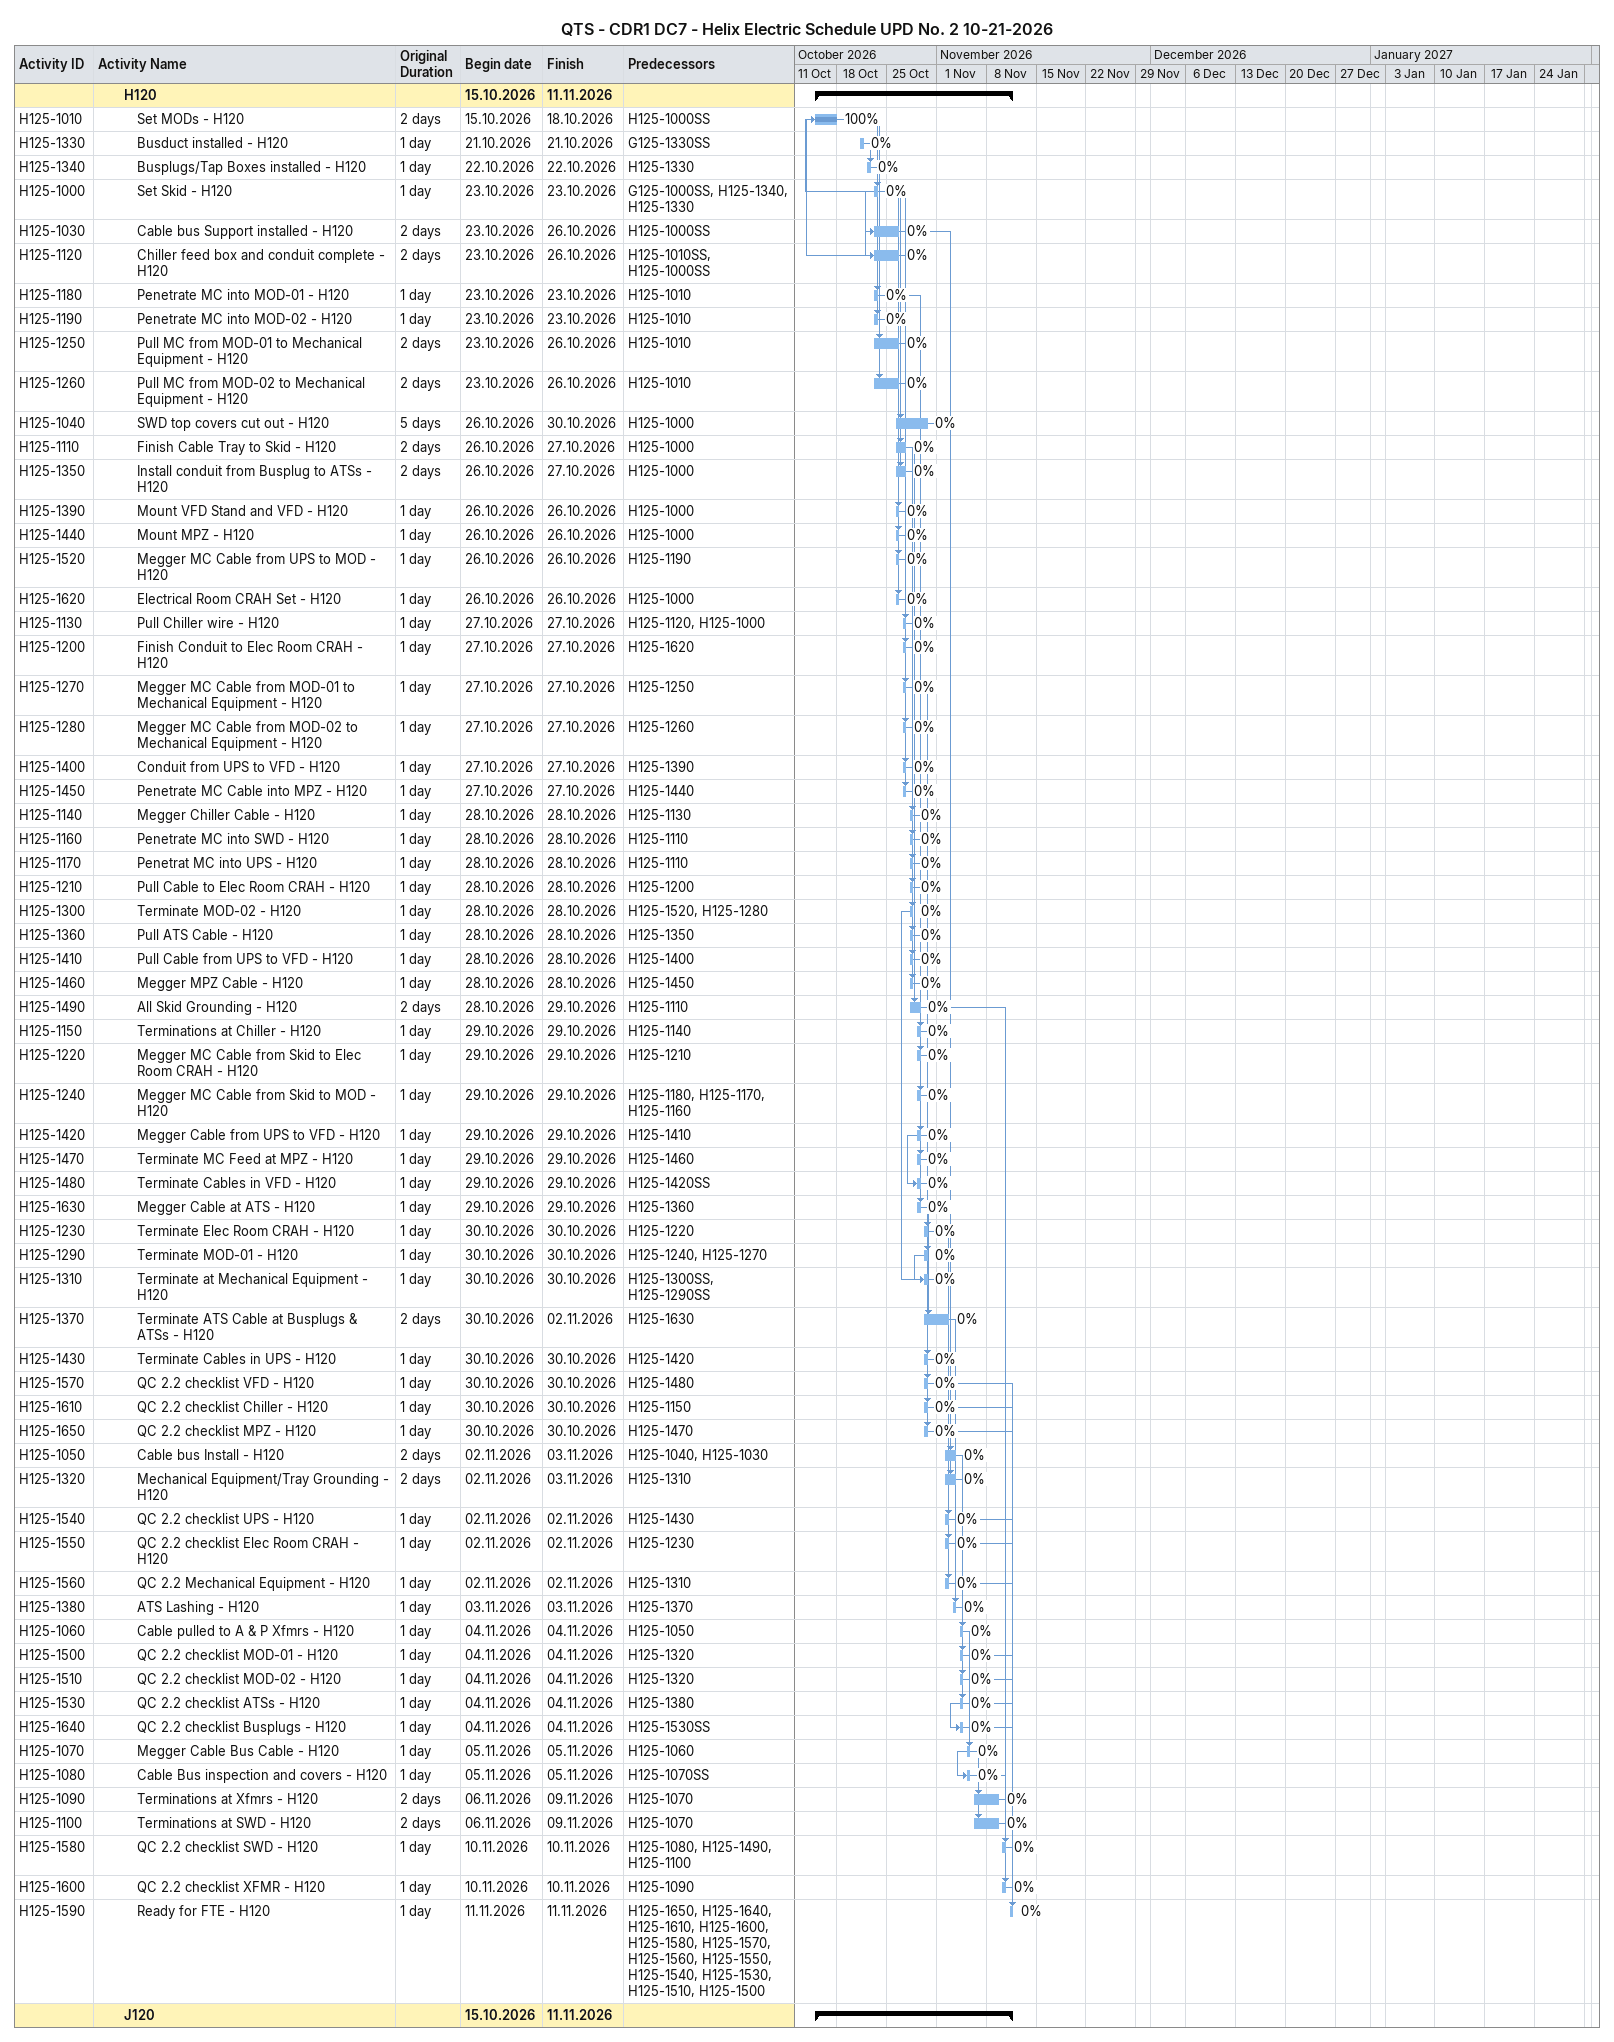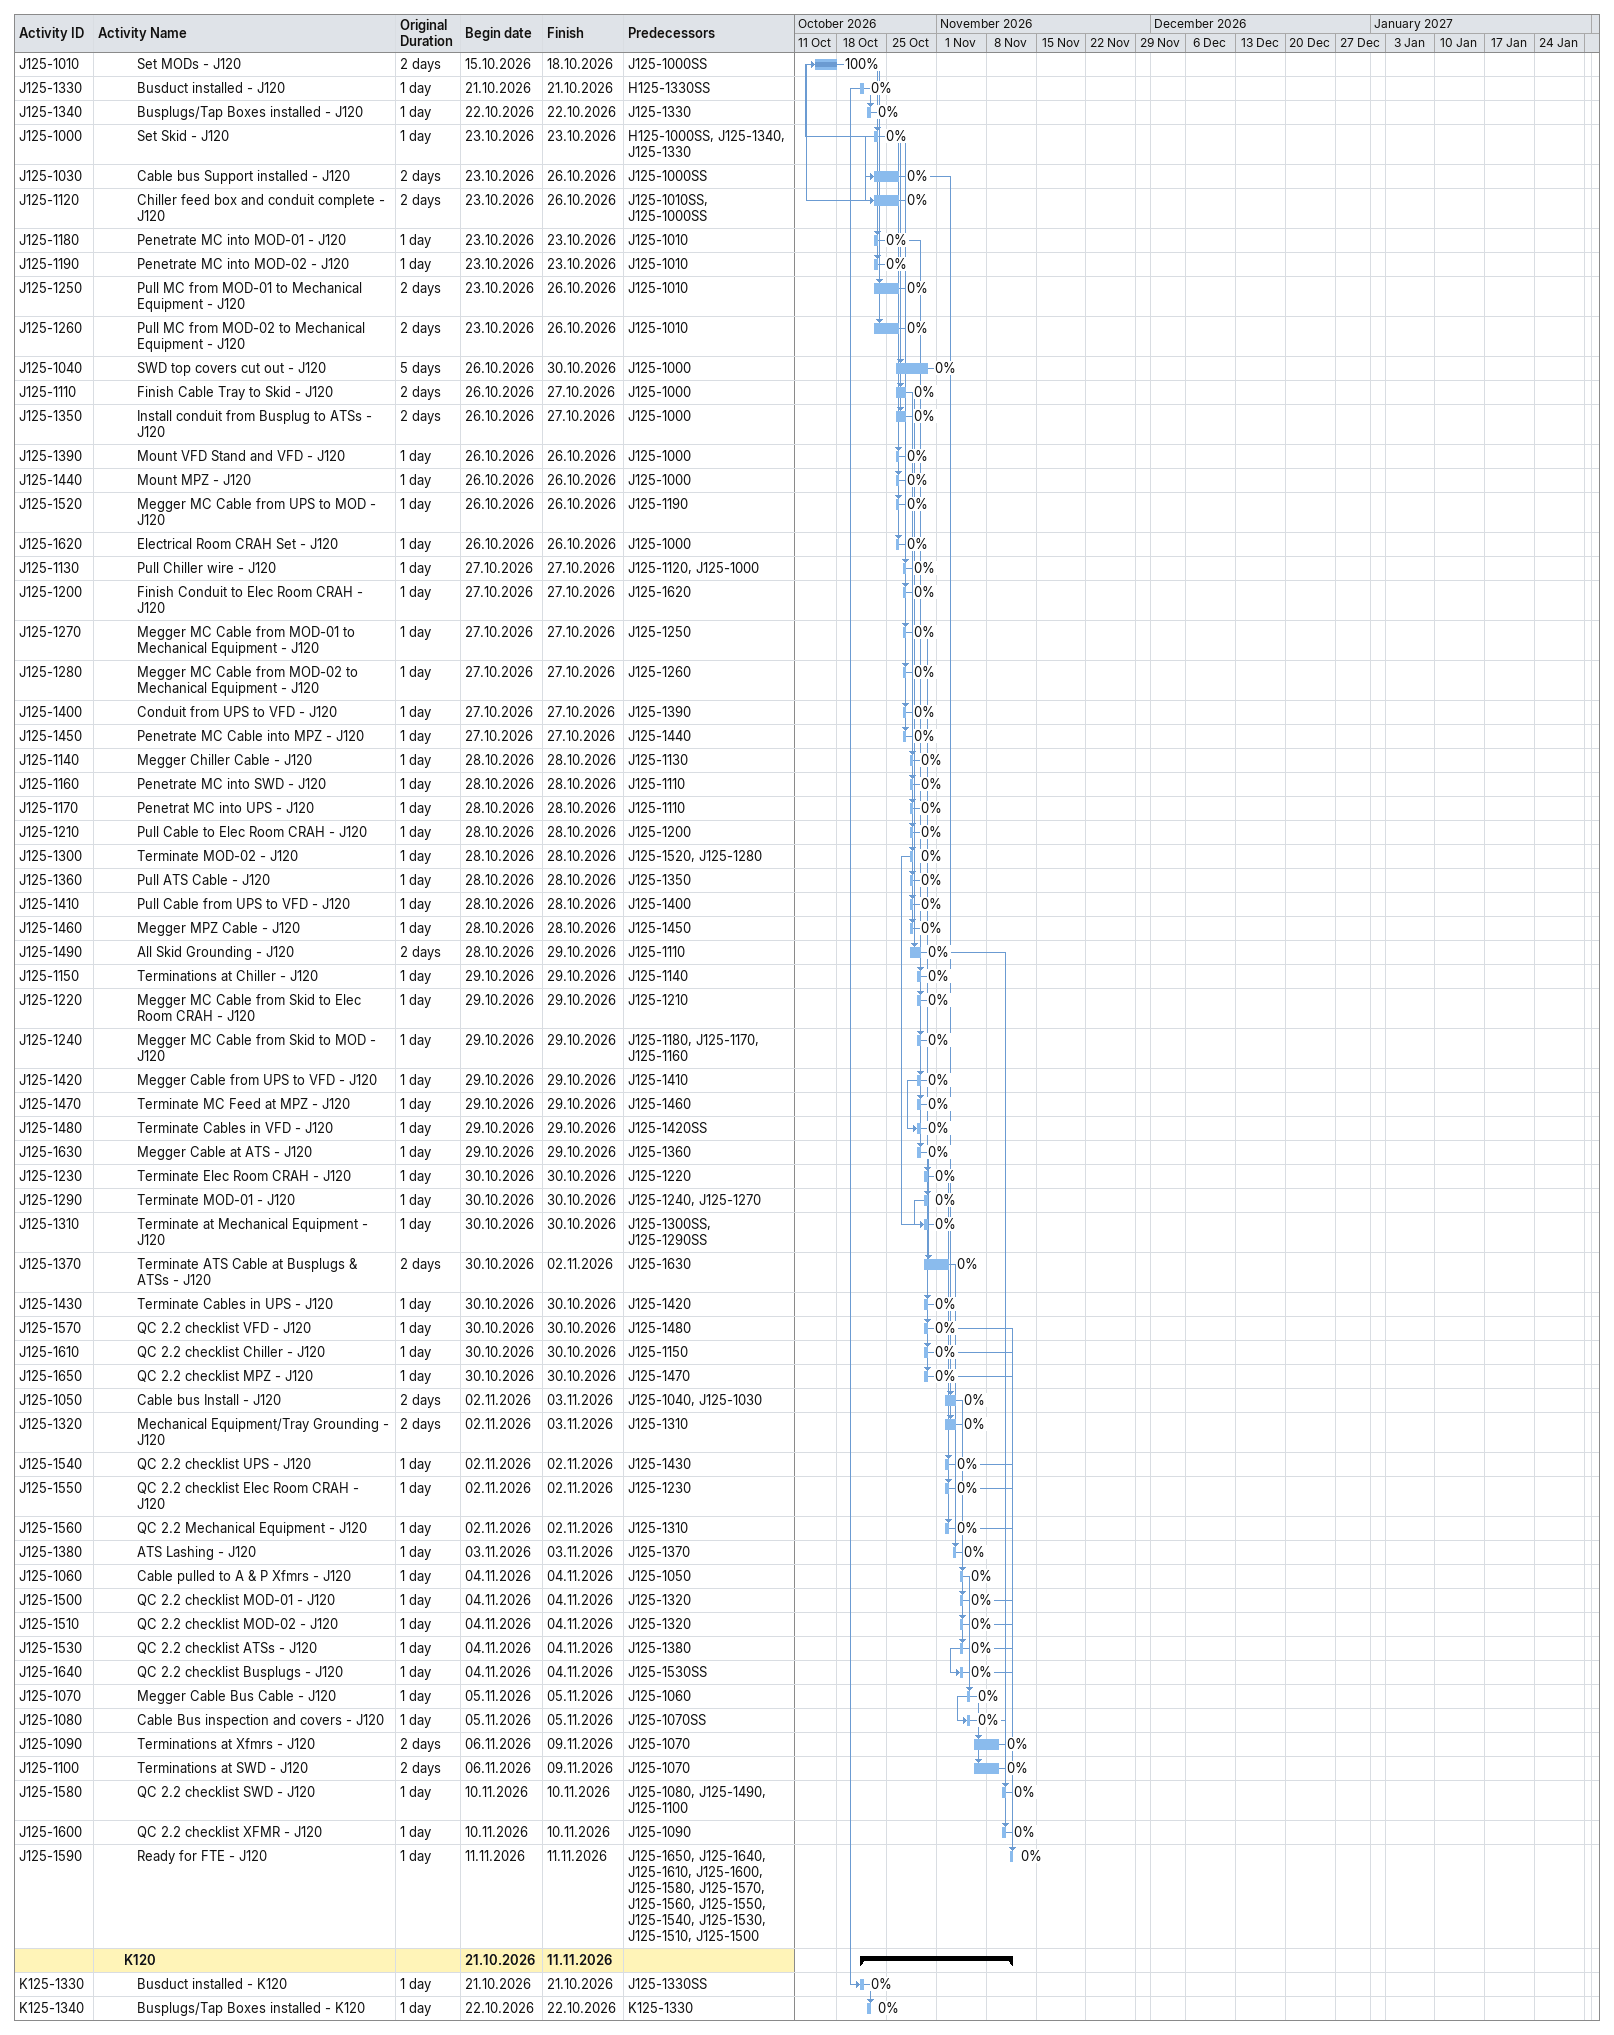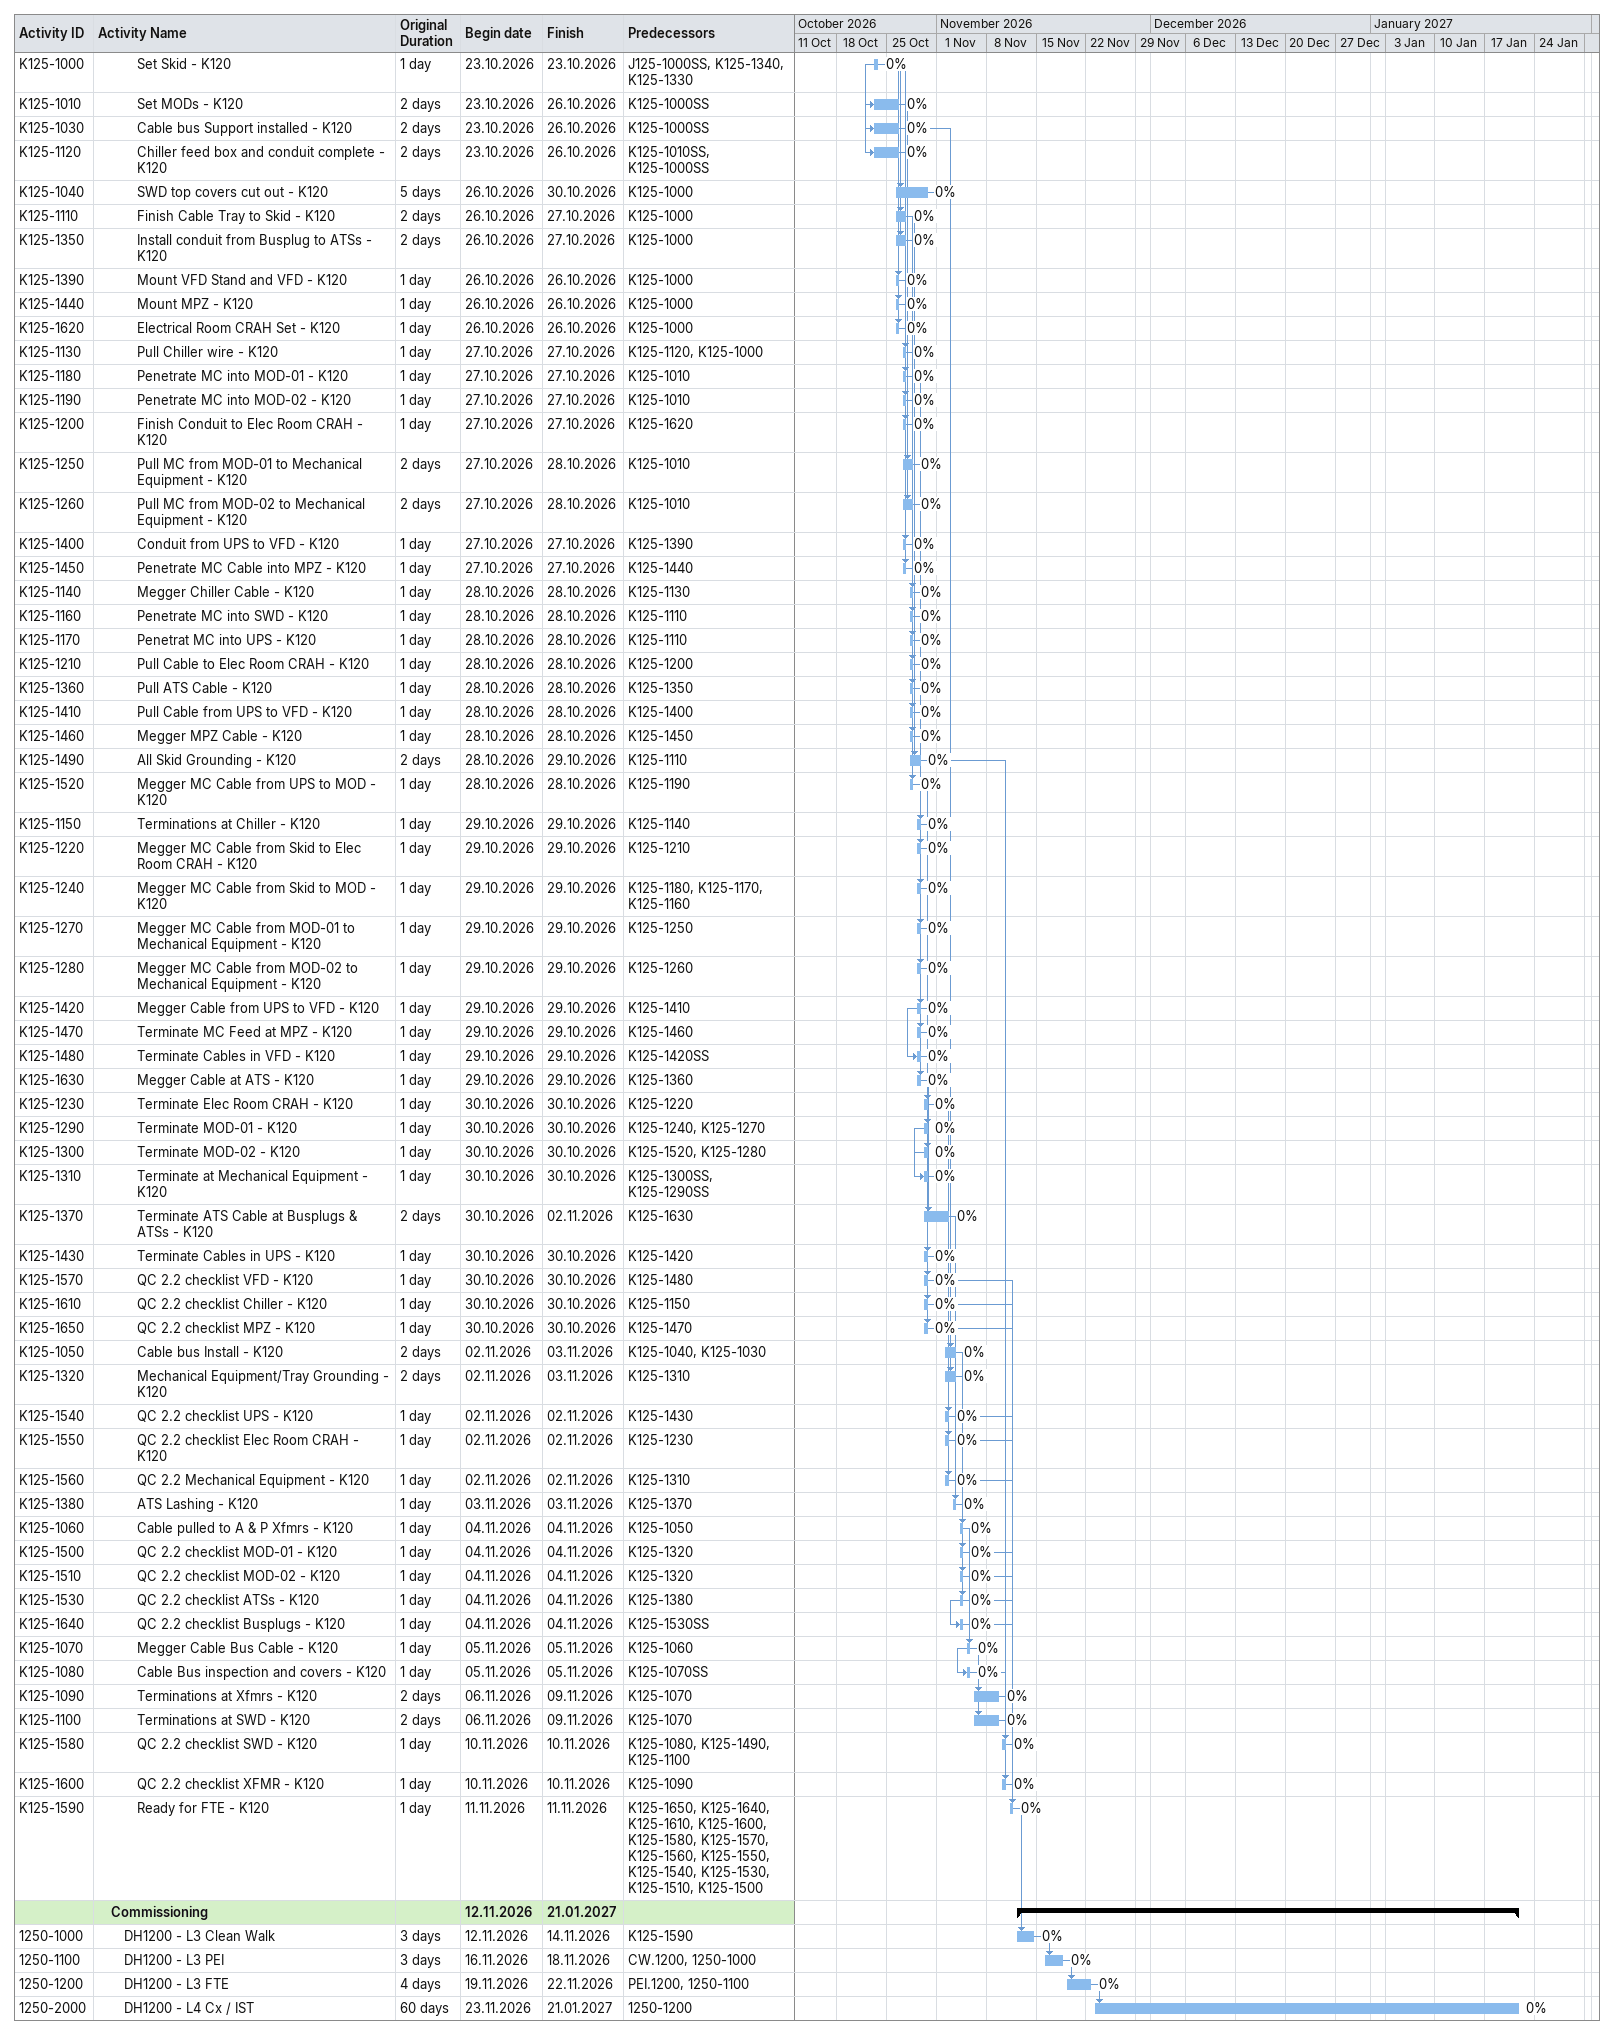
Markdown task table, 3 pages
QTS - CDR1 DC7 - Helix Electric Schedule UPD No. 2 10-21-2026

| ID | Level | Task | Original duration | Start | Finish | Predecessors | % complete |
|---|---|---|---|---|---|---|---|
|  | 3 | **H120** |  | 2026-10-15 | 2026-11-11 |  |  |
| H125-1010 | 4 | Set MODs - H120 | 2d | 2026-10-15 | 2026-10-18 | H125-1000SS | 100 |
| H125-1330 | 4 | Busduct installed - H120 | 1d | 2026-10-21 | 2026-10-21 | G125-1330SS | 0 |
| H125-1340 | 4 | Busplugs/Tap Boxes installed - H120 | 1d | 2026-10-22 | 2026-10-22 | H125-1330 | 0 |
| H125-1000 | 4 | Set Skid - H120 | 1d | 2026-10-23 | 2026-10-23 | G125-1000SS, H125-1340, H125-1330 | 0 |
| H125-1030 | 4 | Cable bus Support installed - H120 | 2d | 2026-10-23 | 2026-10-26 | H125-1000SS | 0 |
| H125-1120 | 4 | Chiller feed box and conduit complete - H120 | 2d | 2026-10-23 | 2026-10-26 | H125-1010SS, H125-1000SS | 0 |
| H125-1180 | 4 | Penetrate MC into MOD-01 - H120 | 1d | 2026-10-23 | 2026-10-23 | H125-1010 | 0 |
| H125-1190 | 4 | Penetrate MC into MOD-02 - H120 | 1d | 2026-10-23 | 2026-10-23 | H125-1010 | 0 |
| H125-1250 | 4 | Pull MC from MOD-01 to Mechanical Equipment - H120 | 2d | 2026-10-23 | 2026-10-26 | H125-1010 | 0 |
| H125-1260 | 4 | Pull MC from MOD-02 to Mechanical Equipment - H120 | 2d | 2026-10-23 | 2026-10-26 | H125-1010 | 0 |
| H125-1040 | 4 | SWD top covers cut out - H120 | 5d | 2026-10-26 | 2026-10-30 | H125-1000 | 0 |
| H125-1110 | 4 | Finish Cable Tray to Skid - H120 | 2d | 2026-10-26 | 2026-10-27 | H125-1000 | 0 |
| H125-1350 | 4 | Install conduit from Busplug to ATSs - H120 | 2d | 2026-10-26 | 2026-10-27 | H125-1000 | 0 |
| H125-1390 | 4 | Mount VFD Stand and VFD - H120 | 1d | 2026-10-26 | 2026-10-26 | H125-1000 | 0 |
| H125-1440 | 4 | Mount MPZ - H120 | 1d | 2026-10-26 | 2026-10-26 | H125-1000 | 0 |
| H125-1520 | 4 | Megger MC Cable from UPS to MOD - H120 | 1d | 2026-10-26 | 2026-10-26 | H125-1190 | 0 |
| H125-1620 | 4 | Electrical Room CRAH Set - H120 | 1d | 2026-10-26 | 2026-10-26 | H125-1000 | 0 |
| H125-1130 | 4 | Pull Chiller wire - H120 | 1d | 2026-10-27 | 2026-10-27 | H125-1120, H125-1000 | 0 |
| H125-1200 | 4 | Finish Conduit to Elec Room CRAH - H120 | 1d | 2026-10-27 | 2026-10-27 | H125-1620 | 0 |
| H125-1270 | 4 | Megger MC Cable from MOD-01 to Mechanical Equipment - H120 | 1d | 2026-10-27 | 2026-10-27 | H125-1250 | 0 |
| H125-1280 | 4 | Megger MC Cable from MOD-02 to Mechanical Equipment - H120 | 1d | 2026-10-27 | 2026-10-27 | H125-1260 | 0 |
| H125-1400 | 4 | Conduit from UPS to VFD - H120 | 1d | 2026-10-27 | 2026-10-27 | H125-1390 | 0 |
| H125-1450 | 4 | Penetrate MC Cable into MPZ - H120 | 1d | 2026-10-27 | 2026-10-27 | H125-1440 | 0 |
| H125-1140 | 4 | Megger Chiller Cable - H120 | 1d | 2026-10-28 | 2026-10-28 | H125-1130 | 0 |
| H125-1160 | 4 | Penetrate MC into SWD - H120 | 1d | 2026-10-28 | 2026-10-28 | H125-1110 | 0 |
| H125-1170 | 4 | Penetrat MC into UPS - H120 | 1d | 2026-10-28 | 2026-10-28 | H125-1110 | 0 |
| H125-1210 | 4 | Pull Cable to Elec Room CRAH - H120 | 1d | 2026-10-28 | 2026-10-28 | H125-1200 | 0 |
| H125-1300 | 4 | Terminate MOD-02 - H120 | 1d | 2026-10-28 | 2026-10-28 | H125-1520, H125-1280 | 0 |
| H125-1360 | 4 | Pull ATS Cable - H120 | 1d | 2026-10-28 | 2026-10-28 | H125-1350 | 0 |
| H125-1410 | 4 | Pull Cable from UPS to VFD - H120 | 1d | 2026-10-28 | 2026-10-28 | H125-1400 | 0 |
| H125-1460 | 4 | Megger MPZ Cable - H120 | 1d | 2026-10-28 | 2026-10-28 | H125-1450 | 0 |
| H125-1490 | 4 | All Skid Grounding - H120 | 2d | 2026-10-28 | 2026-10-29 | H125-1110 | 0 |
| H125-1150 | 4 | Terminations at Chiller - H120 | 1d | 2026-10-29 | 2026-10-29 | H125-1140 | 0 |
| H125-1220 | 4 | Megger MC Cable from Skid to Elec Room CRAH - H120 | 1d | 2026-10-29 | 2026-10-29 | H125-1210 | 0 |
| H125-1240 | 4 | Megger MC Cable from Skid to MOD - H120 | 1d | 2026-10-29 | 2026-10-29 | H125-1180, H125-1170, H125-1160 | 0 |
| H125-1420 | 4 | Megger Cable from UPS to VFD - H120 | 1d | 2026-10-29 | 2026-10-29 | H125-1410 | 0 |
| H125-1470 | 4 | Terminate MC Feed at MPZ - H120 | 1d | 2026-10-29 | 2026-10-29 | H125-1460 | 0 |
| H125-1480 | 4 | Terminate Cables in VFD - H120 | 1d | 2026-10-29 | 2026-10-29 | H125-1420SS | 0 |
| H125-1630 | 4 | Megger Cable at ATS - H120 | 1d | 2026-10-29 | 2026-10-29 | H125-1360 | 0 |
| H125-1230 | 4 | Terminate Elec Room CRAH - H120 | 1d | 2026-10-30 | 2026-10-30 | H125-1220 | 0 |
| H125-1290 | 4 | Terminate MOD-01 - H120 | 1d | 2026-10-30 | 2026-10-30 | H125-1240, H125-1270 | 0 |
| H125-1310 | 4 | Terminate at Mechanical Equipment - H120 | 1d | 2026-10-30 | 2026-10-30 | H125-1300SS, H125-1290SS | 0 |
| H125-1370 | 4 | Terminate ATS Cable at Busplugs & ATSs - H120 | 2d | 2026-10-30 | 2026-11-02 | H125-1630 | 0 |
| H125-1430 | 4 | Terminate Cables in UPS - H120 | 1d | 2026-10-30 | 2026-10-30 | H125-1420 | 0 |
| H125-1570 | 4 | QC 2.2 checklist VFD - H120 | 1d | 2026-10-30 | 2026-10-30 | H125-1480 | 0 |
| H125-1610 | 4 | QC 2.2 checklist Chiller - H120 | 1d | 2026-10-30 | 2026-10-30 | H125-1150 | 0 |
| H125-1650 | 4 | QC 2.2 checklist MPZ - H120 | 1d | 2026-10-30 | 2026-10-30 | H125-1470 | 0 |
| H125-1050 | 4 | Cable bus Install - H120 | 2d | 2026-11-02 | 2026-11-03 | H125-1040, H125-1030 | 0 |
| H125-1320 | 4 | Mechanical Equipment/Tray Grounding - H120 | 2d | 2026-11-02 | 2026-11-03 | H125-1310 | 0 |
| H125-1540 | 4 | QC 2.2 checklist UPS - H120 | 1d | 2026-11-02 | 2026-11-02 | H125-1430 | 0 |
| H125-1550 | 4 | QC 2.2 checklist Elec Room CRAH - H120 | 1d | 2026-11-02 | 2026-11-02 | H125-1230 | 0 |
| H125-1560 | 4 | QC 2.2 Mechanical Equipment - H120 | 1d | 2026-11-02 | 2026-11-02 | H125-1310 | 0 |
| H125-1380 | 4 | ATS Lashing - H120 | 1d | 2026-11-03 | 2026-11-03 | H125-1370 | 0 |
| H125-1060 | 4 | Cable pulled to A & P Xfmrs - H120 | 1d | 2026-11-04 | 2026-11-04 | H125-1050 | 0 |
| H125-1500 | 4 | QC 2.2 checklist MOD-01 - H120 | 1d | 2026-11-04 | 2026-11-04 | H125-1320 | 0 |
| H125-1510 | 4 | QC 2.2 checklist MOD-02 - H120 | 1d | 2026-11-04 | 2026-11-04 | H125-1320 | 0 |
| H125-1530 | 4 | QC 2.2 checklist ATSs - H120 | 1d | 2026-11-04 | 2026-11-04 | H125-1380 | 0 |
| H125-1640 | 4 | QC 2.2 checklist Busplugs - H120 | 1d | 2026-11-04 | 2026-11-04 | H125-1530SS | 0 |
| H125-1070 | 4 | Megger Cable Bus Cable - H120 | 1d | 2026-11-05 | 2026-11-05 | H125-1060 | 0 |
| H125-1080 | 4 | Cable Bus inspection and covers - H120 | 1d | 2026-11-05 | 2026-11-05 | H125-1070SS | 0 |
| H125-1090 | 4 | Terminations at Xfmrs - H120 | 2d | 2026-11-06 | 2026-11-09 | H125-1070 | 0 |
| H125-1100 | 4 | Terminations at SWD - H120 | 2d | 2026-11-06 | 2026-11-09 | H125-1070 | 0 |
| H125-1580 | 4 | QC 2.2 checklist SWD - H120 | 1d | 2026-11-10 | 2026-11-10 | H125-1080, H125-1490, H125-1100 | 0 |
| H125-1600 | 4 | QC 2.2 checklist XFMR - H120 | 1d | 2026-11-10 | 2026-11-10 | H125-1090 | 0 |
| H125-1590 | 4 | Ready for FTE - H120 | 1d | 2026-11-11 | 2026-11-11 | H125-1650, H125-1640, H125-1610, H125-1600, H125-1580, H125-1570, H125-1560, H125-1550, H125-1540, H125-1530, H125-1510, H125-1500 | 0 |
|  | 3 | **J120** |  | 2026-10-15 | 2026-11-11 |  |  |
| J125-1010 | 4 | Set MODs - J120 | 2d | 2026-10-15 | 2026-10-18 | J125-1000SS | 100 |
| J125-1330 | 4 | Busduct installed - J120 | 1d | 2026-10-21 | 2026-10-21 | H125-1330SS | 0 |
| J125-1340 | 4 | Busplugs/Tap Boxes installed - J120 | 1d | 2026-10-22 | 2026-10-22 | J125-1330 | 0 |
| J125-1000 | 4 | Set Skid - J120 | 1d | 2026-10-23 | 2026-10-23 | H125-1000SS, J125-1340, J125-1330 | 0 |
| J125-1030 | 4 | Cable bus Support installed - J120 | 2d | 2026-10-23 | 2026-10-26 | J125-1000SS | 0 |
| J125-1120 | 4 | Chiller feed box and conduit complete - J120 | 2d | 2026-10-23 | 2026-10-26 | J125-1010SS, J125-1000SS | 0 |
| J125-1180 | 4 | Penetrate MC into MOD-01 - J120 | 1d | 2026-10-23 | 2026-10-23 | J125-1010 | 0 |
| J125-1190 | 4 | Penetrate MC into MOD-02 - J120 | 1d | 2026-10-23 | 2026-10-23 | J125-1010 | 0 |
| J125-1250 | 4 | Pull MC from MOD-01 to Mechanical Equipment - J120 | 2d | 2026-10-23 | 2026-10-26 | J125-1010 | 0 |
| J125-1260 | 4 | Pull MC from MOD-02 to Mechanical Equipment - J120 | 2d | 2026-10-23 | 2026-10-26 | J125-1010 | 0 |
| J125-1040 | 4 | SWD top covers cut out - J120 | 5d | 2026-10-26 | 2026-10-30 | J125-1000 | 0 |
| J125-1110 | 4 | Finish Cable Tray to Skid - J120 | 2d | 2026-10-26 | 2026-10-27 | J125-1000 | 0 |
| J125-1350 | 4 | Install conduit from Busplug to ATSs - J120 | 2d | 2026-10-26 | 2026-10-27 | J125-1000 | 0 |
| J125-1390 | 4 | Mount VFD Stand and VFD - J120 | 1d | 2026-10-26 | 2026-10-26 | J125-1000 | 0 |
| J125-1440 | 4 | Mount MPZ - J120 | 1d | 2026-10-26 | 2026-10-26 | J125-1000 | 0 |
| J125-1520 | 4 | Megger MC Cable from UPS to MOD - J120 | 1d | 2026-10-26 | 2026-10-26 | J125-1190 | 0 |
| J125-1620 | 4 | Electrical Room CRAH Set - J120 | 1d | 2026-10-26 | 2026-10-26 | J125-1000 | 0 |
| J125-1130 | 4 | Pull Chiller wire - J120 | 1d | 2026-10-27 | 2026-10-27 | J125-1120, J125-1000 | 0 |
| J125-1200 | 4 | Finish Conduit to Elec Room CRAH - J120 | 1d | 2026-10-27 | 2026-10-27 | J125-1620 | 0 |
| J125-1270 | 4 | Megger MC Cable from MOD-01 to Mechanical Equipment - J120 | 1d | 2026-10-27 | 2026-10-27 | J125-1250 | 0 |
| J125-1280 | 4 | Megger MC Cable from MOD-02 to Mechanical Equipment - J120 | 1d | 2026-10-27 | 2026-10-27 | J125-1260 | 0 |
| J125-1400 | 4 | Conduit from UPS to VFD - J120 | 1d | 2026-10-27 | 2026-10-27 | J125-1390 | 0 |
| J125-1450 | 4 | Penetrate MC Cable into MPZ - J120 | 1d | 2026-10-27 | 2026-10-27 | J125-1440 | 0 |
| J125-1140 | 4 | Megger Chiller Cable - J120 | 1d | 2026-10-28 | 2026-10-28 | J125-1130 | 0 |
| J125-1160 | 4 | Penetrate MC into SWD - J120 | 1d | 2026-10-28 | 2026-10-28 | J125-1110 | 0 |
| J125-1170 | 4 | Penetrat MC into UPS - J120 | 1d | 2026-10-28 | 2026-10-28 | J125-1110 | 0 |
| J125-1210 | 4 | Pull Cable to Elec Room CRAH - J120 | 1d | 2026-10-28 | 2026-10-28 | J125-1200 | 0 |
| J125-1300 | 4 | Terminate MOD-02 - J120 | 1d | 2026-10-28 | 2026-10-28 | J125-1520, J125-1280 | 0 |
| J125-1360 | 4 | Pull ATS Cable - J120 | 1d | 2026-10-28 | 2026-10-28 | J125-1350 | 0 |
| J125-1410 | 4 | Pull Cable from UPS to VFD - J120 | 1d | 2026-10-28 | 2026-10-28 | J125-1400 | 0 |
| J125-1460 | 4 | Megger MPZ Cable - J120 | 1d | 2026-10-28 | 2026-10-28 | J125-1450 | 0 |
| J125-1490 | 4 | All Skid Grounding - J120 | 2d | 2026-10-28 | 2026-10-29 | J125-1110 | 0 |
| J125-1150 | 4 | Terminations at Chiller - J120 | 1d | 2026-10-29 | 2026-10-29 | J125-1140 | 0 |
| J125-1220 | 4 | Megger MC Cable from Skid to Elec Room CRAH - J120 | 1d | 2026-10-29 | 2026-10-29 | J125-1210 | 0 |
| J125-1240 | 4 | Megger MC Cable from Skid to MOD - J120 | 1d | 2026-10-29 | 2026-10-29 | J125-1180, J125-1170, J125-1160 | 0 |
| J125-1420 | 4 | Megger Cable from UPS to VFD - J120 | 1d | 2026-10-29 | 2026-10-29 | J125-1410 | 0 |
| J125-1470 | 4 | Terminate MC Feed at MPZ - J120 | 1d | 2026-10-29 | 2026-10-29 | J125-1460 | 0 |
| J125-1480 | 4 | Terminate Cables in VFD - J120 | 1d | 2026-10-29 | 2026-10-29 | J125-1420SS | 0 |
| J125-1630 | 4 | Megger Cable at ATS - J120 | 1d | 2026-10-29 | 2026-10-29 | J125-1360 | 0 |
| J125-1230 | 4 | Terminate Elec Room CRAH - J120 | 1d | 2026-10-30 | 2026-10-30 | J125-1220 | 0 |
| J125-1290 | 4 | Terminate MOD-01 - J120 | 1d | 2026-10-30 | 2026-10-30 | J125-1240, J125-1270 | 0 |
| J125-1310 | 4 | Terminate at Mechanical Equipment - J120 | 1d | 2026-10-30 | 2026-10-30 | J125-1300SS, J125-1290SS | 0 |
| J125-1370 | 4 | Terminate ATS Cable at Busplugs & ATSs - J120 | 2d | 2026-10-30 | 2026-11-02 | J125-1630 | 0 |
| J125-1430 | 4 | Terminate Cables in UPS - J120 | 1d | 2026-10-30 | 2026-10-30 | J125-1420 | 0 |
| J125-1570 | 4 | QC 2.2 checklist VFD - J120 | 1d | 2026-10-30 | 2026-10-30 | J125-1480 | 0 |
| J125-1610 | 4 | QC 2.2 checklist Chiller - J120 | 1d | 2026-10-30 | 2026-10-30 | J125-1150 | 0 |
| J125-1650 | 4 | QC 2.2 checklist MPZ - J120 | 1d | 2026-10-30 | 2026-10-30 | J125-1470 | 0 |
| J125-1050 | 4 | Cable bus Install - J120 | 2d | 2026-11-02 | 2026-11-03 | J125-1040, J125-1030 | 0 |
| J125-1320 | 4 | Mechanical Equipment/Tray Grounding - J120 | 2d | 2026-11-02 | 2026-11-03 | J125-1310 | 0 |
| J125-1540 | 4 | QC 2.2 checklist UPS - J120 | 1d | 2026-11-02 | 2026-11-02 | J125-1430 | 0 |
| J125-1550 | 4 | QC 2.2 checklist Elec Room CRAH - J120 | 1d | 2026-11-02 | 2026-11-02 | J125-1230 | 0 |
| J125-1560 | 4 | QC 2.2 Mechanical Equipment - J120 | 1d | 2026-11-02 | 2026-11-02 | J125-1310 | 0 |
| J125-1380 | 4 | ATS Lashing - J120 | 1d | 2026-11-03 | 2026-11-03 | J125-1370 | 0 |
| J125-1060 | 4 | Cable pulled to A & P Xfmrs - J120 | 1d | 2026-11-04 | 2026-11-04 | J125-1050 | 0 |
| J125-1500 | 4 | QC 2.2 checklist MOD-01 - J120 | 1d | 2026-11-04 | 2026-11-04 | J125-1320 | 0 |
| J125-1510 | 4 | QC 2.2 checklist MOD-02 - J120 | 1d | 2026-11-04 | 2026-11-04 | J125-1320 | 0 |
| J125-1530 | 4 | QC 2.2 checklist ATSs - J120 | 1d | 2026-11-04 | 2026-11-04 | J125-1380 | 0 |
| J125-1640 | 4 | QC 2.2 checklist Busplugs - J120 | 1d | 2026-11-04 | 2026-11-04 | J125-1530SS | 0 |
| J125-1070 | 4 | Megger Cable Bus Cable - J120 | 1d | 2026-11-05 | 2026-11-05 | J125-1060 | 0 |
| J125-1080 | 4 | Cable Bus inspection and covers - J120 | 1d | 2026-11-05 | 2026-11-05 | J125-1070SS | 0 |
| J125-1090 | 4 | Terminations at Xfmrs - J120 | 2d | 2026-11-06 | 2026-11-09 | J125-1070 | 0 |
| J125-1100 | 4 | Terminations at SWD - J120 | 2d | 2026-11-06 | 2026-11-09 | J125-1070 | 0 |
| J125-1580 | 4 | QC 2.2 checklist SWD - J120 | 1d | 2026-11-10 | 2026-11-10 | J125-1080, J125-1490, J125-1100 | 0 |
| J125-1600 | 4 | QC 2.2 checklist XFMR - J120 | 1d | 2026-11-10 | 2026-11-10 | J125-1090 | 0 |
| J125-1590 | 4 | Ready for FTE - J120 | 1d | 2026-11-11 | 2026-11-11 | J125-1650, J125-1640, J125-1610, J125-1600, J125-1580, J125-1570, J125-1560, J125-1550, J125-1540, J125-1530, J125-1510, J125-1500 | 0 |
|  | 3 | **K120** |  | 2026-10-21 | 2026-11-11 |  |  |
| K125-1330 | 4 | Busduct installed - K120 | 1d | 2026-10-21 | 2026-10-21 | J125-1330SS | 0 |
| K125-1340 | 4 | Busplugs/Tap Boxes installed - K120 | 1d | 2026-10-22 | 2026-10-22 | K125-1330 | 0 |
| K125-1000 | 4 | Set Skid - K120 | 1d | 2026-10-23 | 2026-10-23 | J125-1000SS, K125-1340, K125-1330 | 0 |
| K125-1010 | 4 | Set MODs - K120 | 2d | 2026-10-23 | 2026-10-26 | K125-1000SS | 0 |
| K125-1030 | 4 | Cable bus Support installed - K120 | 2d | 2026-10-23 | 2026-10-26 | K125-1000SS | 0 |
| K125-1120 | 4 | Chiller feed box and conduit complete - K120 | 2d | 2026-10-23 | 2026-10-26 | K125-1010SS, K125-1000SS | 0 |
| K125-1040 | 4 | SWD top covers cut out - K120 | 5d | 2026-10-26 | 2026-10-30 | K125-1000 | 0 |
| K125-1110 | 4 | Finish Cable Tray to Skid - K120 | 2d | 2026-10-26 | 2026-10-27 | K125-1000 | 0 |
| K125-1350 | 4 | Install conduit from Busplug to ATSs - K120 | 2d | 2026-10-26 | 2026-10-27 | K125-1000 | 0 |
| K125-1390 | 4 | Mount VFD Stand and VFD - K120 | 1d | 2026-10-26 | 2026-10-26 | K125-1000 | 0 |
| K125-1440 | 4 | Mount MPZ - K120 | 1d | 2026-10-26 | 2026-10-26 | K125-1000 | 0 |
| K125-1620 | 4 | Electrical Room CRAH Set - K120 | 1d | 2026-10-26 | 2026-10-26 | K125-1000 | 0 |
| K125-1130 | 4 | Pull Chiller wire - K120 | 1d | 2026-10-27 | 2026-10-27 | K125-1120, K125-1000 | 0 |
| K125-1180 | 4 | Penetrate MC into MOD-01 - K120 | 1d | 2026-10-27 | 2026-10-27 | K125-1010 | 0 |
| K125-1190 | 4 | Penetrate MC into MOD-02 - K120 | 1d | 2026-10-27 | 2026-10-27 | K125-1010 | 0 |
| K125-1200 | 4 | Finish Conduit to Elec Room CRAH - K120 | 1d | 2026-10-27 | 2026-10-27 | K125-1620 | 0 |
| K125-1250 | 4 | Pull MC from MOD-01 to Mechanical Equipment - K120 | 2d | 2026-10-27 | 2026-10-28 | K125-1010 | 0 |
| K125-1260 | 4 | Pull MC from MOD-02 to Mechanical Equipment - K120 | 2d | 2026-10-27 | 2026-10-28 | K125-1010 | 0 |
| K125-1400 | 4 | Conduit from UPS to VFD - K120 | 1d | 2026-10-27 | 2026-10-27 | K125-1390 | 0 |
| K125-1450 | 4 | Penetrate MC Cable into MPZ - K120 | 1d | 2026-10-27 | 2026-10-27 | K125-1440 | 0 |
| K125-1140 | 4 | Megger Chiller Cable - K120 | 1d | 2026-10-28 | 2026-10-28 | K125-1130 | 0 |
| K125-1160 | 4 | Penetrate MC into SWD - K120 | 1d | 2026-10-28 | 2026-10-28 | K125-1110 | 0 |
| K125-1170 | 4 | Penetrat MC into UPS - K120 | 1d | 2026-10-28 | 2026-10-28 | K125-1110 | 0 |
| K125-1210 | 4 | Pull Cable to Elec Room CRAH - K120 | 1d | 2026-10-28 | 2026-10-28 | K125-1200 | 0 |
| K125-1360 | 4 | Pull ATS Cable - K120 | 1d | 2026-10-28 | 2026-10-28 | K125-1350 | 0 |
| K125-1410 | 4 | Pull Cable from UPS to VFD - K120 | 1d | 2026-10-28 | 2026-10-28 | K125-1400 | 0 |
| K125-1460 | 4 | Megger MPZ Cable - K120 | 1d | 2026-10-28 | 2026-10-28 | K125-1450 | 0 |
| K125-1490 | 4 | All Skid Grounding - K120 | 2d | 2026-10-28 | 2026-10-29 | K125-1110 | 0 |
| K125-1520 | 4 | Megger MC Cable from UPS to MOD - K120 | 1d | 2026-10-28 | 2026-10-28 | K125-1190 | 0 |
| K125-1150 | 4 | Terminations at Chiller - K120 | 1d | 2026-10-29 | 2026-10-29 | K125-1140 | 0 |
| K125-1220 | 4 | Megger MC Cable from Skid to Elec Room CRAH - K120 | 1d | 2026-10-29 | 2026-10-29 | K125-1210 | 0 |
| K125-1240 | 4 | Megger MC Cable from Skid to MOD - K120 | 1d | 2026-10-29 | 2026-10-29 | K125-1180, K125-1170, K125-1160 | 0 |
| K125-1270 | 4 | Megger MC Cable from MOD-01 to Mechanical Equipment - K120 | 1d | 2026-10-29 | 2026-10-29 | K125-1250 | 0 |
| K125-1280 | 4 | Megger MC Cable from MOD-02 to Mechanical Equipment - K120 | 1d | 2026-10-29 | 2026-10-29 | K125-1260 | 0 |
| K125-1420 | 4 | Megger Cable from UPS to VFD - K120 | 1d | 2026-10-29 | 2026-10-29 | K125-1410 | 0 |
| K125-1470 | 4 | Terminate MC Feed at MPZ - K120 | 1d | 2026-10-29 | 2026-10-29 | K125-1460 | 0 |
| K125-1480 | 4 | Terminate Cables in VFD - K120 | 1d | 2026-10-29 | 2026-10-29 | K125-1420SS | 0 |
| K125-1630 | 4 | Megger Cable at ATS - K120 | 1d | 2026-10-29 | 2026-10-29 | K125-1360 | 0 |
| K125-1230 | 4 | Terminate Elec Room CRAH - K120 | 1d | 2026-10-30 | 2026-10-30 | K125-1220 | 0 |
| K125-1290 | 4 | Terminate MOD-01 - K120 | 1d | 2026-10-30 | 2026-10-30 | K125-1240, K125-1270 | 0 |
| K125-1300 | 4 | Terminate MOD-02 - K120 | 1d | 2026-10-30 | 2026-10-30 | K125-1520, K125-1280 | 0 |
| K125-1310 | 4 | Terminate at Mechanical Equipment - K120 | 1d | 2026-10-30 | 2026-10-30 | K125-1300SS, K125-1290SS | 0 |
| K125-1370 | 4 | Terminate ATS Cable at Busplugs & ATSs - K120 | 2d | 2026-10-30 | 2026-11-02 | K125-1630 | 0 |
| K125-1430 | 4 | Terminate Cables in UPS - K120 | 1d | 2026-10-30 | 2026-10-30 | K125-1420 | 0 |
| K125-1570 | 4 | QC 2.2 checklist VFD - K120 | 1d | 2026-10-30 | 2026-10-30 | K125-1480 | 0 |
| K125-1610 | 4 | QC 2.2 checklist Chiller - K120 | 1d | 2026-10-30 | 2026-10-30 | K125-1150 | 0 |
| K125-1650 | 4 | QC 2.2 checklist MPZ - K120 | 1d | 2026-10-30 | 2026-10-30 | K125-1470 | 0 |
| K125-1050 | 4 | Cable bus Install - K120 | 2d | 2026-11-02 | 2026-11-03 | K125-1040, K125-1030 | 0 |
| K125-1320 | 4 | Mechanical Equipment/Tray Grounding - K120 | 2d | 2026-11-02 | 2026-11-03 | K125-1310 | 0 |
| K125-1540 | 4 | QC 2.2 checklist UPS - K120 | 1d | 2026-11-02 | 2026-11-02 | K125-1430 | 0 |
| K125-1550 | 4 | QC 2.2 checklist Elec Room CRAH - K120 | 1d | 2026-11-02 | 2026-11-02 | K125-1230 | 0 |
| K125-1560 | 4 | QC 2.2 Mechanical Equipment - K120 | 1d | 2026-11-02 | 2026-11-02 | K125-1310 | 0 |
| K125-1380 | 4 | ATS Lashing - K120 | 1d | 2026-11-03 | 2026-11-03 | K125-1370 | 0 |
| K125-1060 | 4 | Cable pulled to A & P Xfmrs - K120 | 1d | 2026-11-04 | 2026-11-04 | K125-1050 | 0 |
| K125-1500 | 4 | QC 2.2 checklist MOD-01 - K120 | 1d | 2026-11-04 | 2026-11-04 | K125-1320 | 0 |
| K125-1510 | 4 | QC 2.2 checklist MOD-02 - K120 | 1d | 2026-11-04 | 2026-11-04 | K125-1320 | 0 |
| K125-1530 | 4 | QC 2.2 checklist ATSs - K120 | 1d | 2026-11-04 | 2026-11-04 | K125-1380 | 0 |
| K125-1640 | 4 | QC 2.2 checklist Busplugs - K120 | 1d | 2026-11-04 | 2026-11-04 | K125-1530SS | 0 |
| K125-1070 | 4 | Megger Cable Bus Cable - K120 | 1d | 2026-11-05 | 2026-11-05 | K125-1060 | 0 |
| K125-1080 | 4 | Cable Bus inspection and covers - K120 | 1d | 2026-11-05 | 2026-11-05 | K125-1070SS | 0 |
| K125-1090 | 4 | Terminations at Xfmrs - K120 | 2d | 2026-11-06 | 2026-11-09 | K125-1070 | 0 |
| K125-1100 | 4 | Terminations at SWD - K120 | 2d | 2026-11-06 | 2026-11-09 | K125-1070 | 0 |
| K125-1580 | 4 | QC 2.2 checklist SWD - K120 | 1d | 2026-11-10 | 2026-11-10 | K125-1080, K125-1490, K125-1100 | 0 |
| K125-1600 | 4 | QC 2.2 checklist XFMR - K120 | 1d | 2026-11-10 | 2026-11-10 | K125-1090 | 0 |
| K125-1590 | 4 | Ready for FTE - K120 | 1d | 2026-11-11 | 2026-11-11 | K125-1650, K125-1640, K125-1610, K125-1600, K125-1580, K125-1570, K125-1560, K125-1550, K125-1540, K125-1530, K125-1510, K125-1500 | 0 |
|  | 2 | **Commissioning** |  | 2026-11-12 | 2027-01-21 |  |  |
| 1250-1000 | 3 | DH1200 - L3 Clean Walk | 3d | 2026-11-12 | 2026-11-14 | K125-1590 | 0 |
| 1250-1100 | 3 | DH1200 - L3 PEI | 3d | 2026-11-16 | 2026-11-18 | CW.1200, 1250-1000 | 0 |
| 1250-1200 | 3 | DH1200 - L3 FTE | 4d | 2026-11-19 | 2026-11-22 | PEI.1200, 1250-1100 | 0 |
| 1250-2000 | 3 | DH1200 - L4 Cx / IST | 60d | 2026-11-23 | 2027-01-21 | 1250-1200 | 0 |
